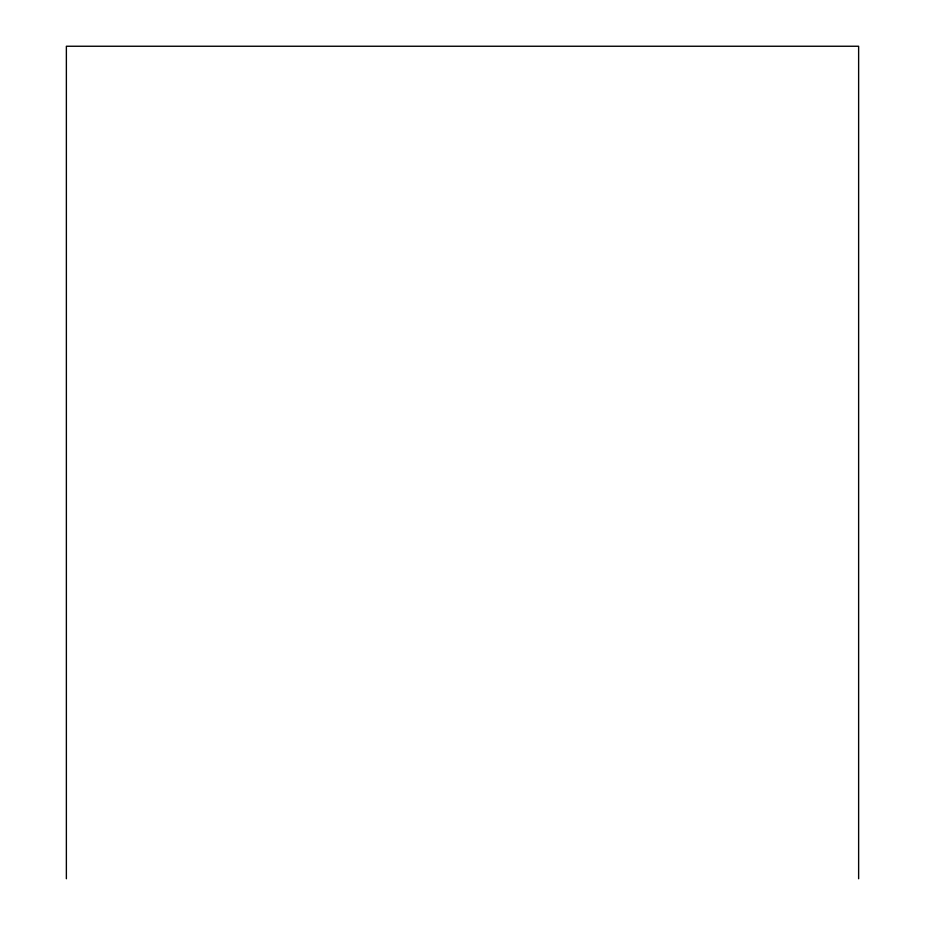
<?xml version="1.0" encoding="UTF-8"?>
<svg xmlns="http://www.w3.org/2000/svg" width="925" height="925" viewBox="0 0 925 925"><rect width="100%" height="100%" fill="white"/><g stroke="black" fill="none" stroke-linecap="round" stroke-linejoin="round"><path stroke-width="1.39" d="M858.631 878.75L858.631 46.25L66.369 46.25L66.369 878.75"/></g></svg>
